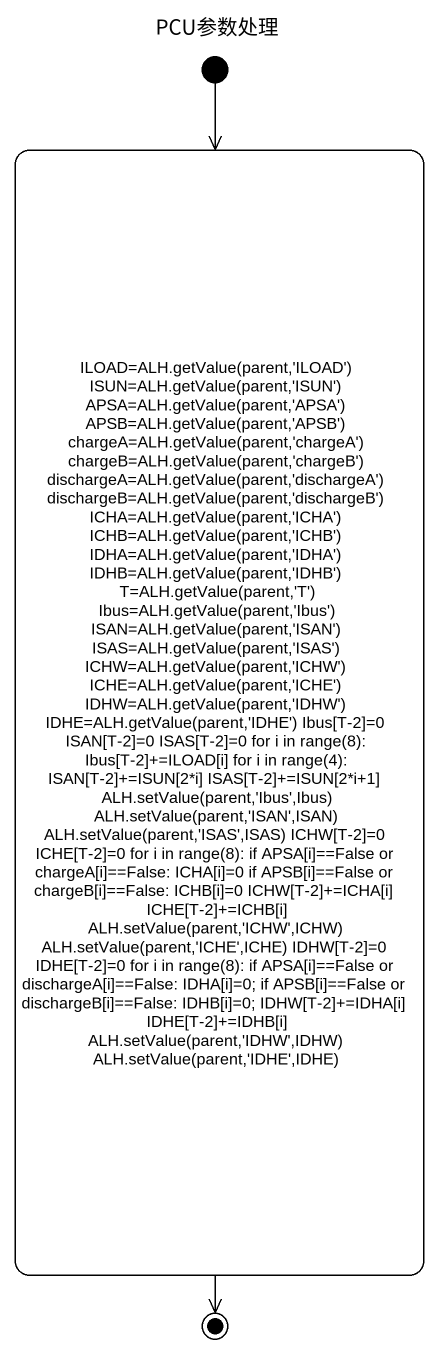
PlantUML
@startuml
title PCU参数处理
hide empty description
state "ILOAD=ALH.getValue(parent,'ILOAD') ISUN=ALH.getValue(parent,'ISUN') APSA=ALH.getValue(parent,'APSA') APSB=ALH.getValue(parent,'APSB') chargeA=ALH.getValue(parent,'chargeA') chargeB=ALH.getValue(parent,'chargeB') dischargeA=ALH.getValue(parent,'dischargeA') dischargeB=ALH.getValue(parent,'dischargeB') ICHA=ALH.getValue(parent,'ICHA') ICHB=ALH.getValue(parent,'ICHB') IDHA=ALH.getValue(parent,'IDHA') IDHB=ALH.getValue(parent,'IDHB') T=ALH.getValue(parent,'T') Ibus=ALH.getValue(parent,'Ibus') ISAN=ALH.getValue(parent,'ISAN') ISAS=ALH.getValue(parent,'ISAS') ICHW=ALH.getValue(parent,'ICHW') ICHE=ALH.getValue(parent,'ICHE') IDHW=ALH.getValue(parent,'IDHW') IDHE=ALH.getValue(parent,'IDHE') Ibus[T-2]=0 ISAN[T-2]=0 ISAS[T-2]=0 for i in range(8): Ibus[T-2]+=ILOAD[i] for i in range(4): ISAN[T-2]+=ISUN[2*i] ISAS[T-2]+=ISUN[2*i+1] ALH.setValue(parent,'Ibus',Ibus) ALH.setValue(parent,'ISAN',ISAN) ALH.setValue(parent,'ISAS',ISAS) ICHW[T-2]=0 ICHE[T-2]=0 for i in range(8): if APSA[i]==False or chargeA[i]==False: ICHA[i]=0 if APSB[i]==False or chargeB[i]==False: ICHB[i]=0 ICHW[T-2]+=ICHA[i] ICHE[T-2]+=ICHB[i] ALH.setValue(parent,'ICHW',ICHW) ALH.setValue(parent,'ICHE',ICHE) IDHW[T-2]=0 IDHE[T-2]=0 for i in range(8): if APSA[i]==False or dischargeA[i]==False: IDHA[i]=0; if APSB[i]==False or dischargeB[i]==False: IDHB[i]=0; IDHW[T-2]+=IDHA[i] IDHE[T-2]+=IDHB[i] ALH.setValue(parent,'IDHW',IDHW) ALH.setValue(parent,'IDHE',IDHE)" as ILOAD_ALH_getValue_parent
[*] --> ILOAD_ALH_getValue_parent
ILOAD_ALH_getValue_parent --> [*]
@enduml
